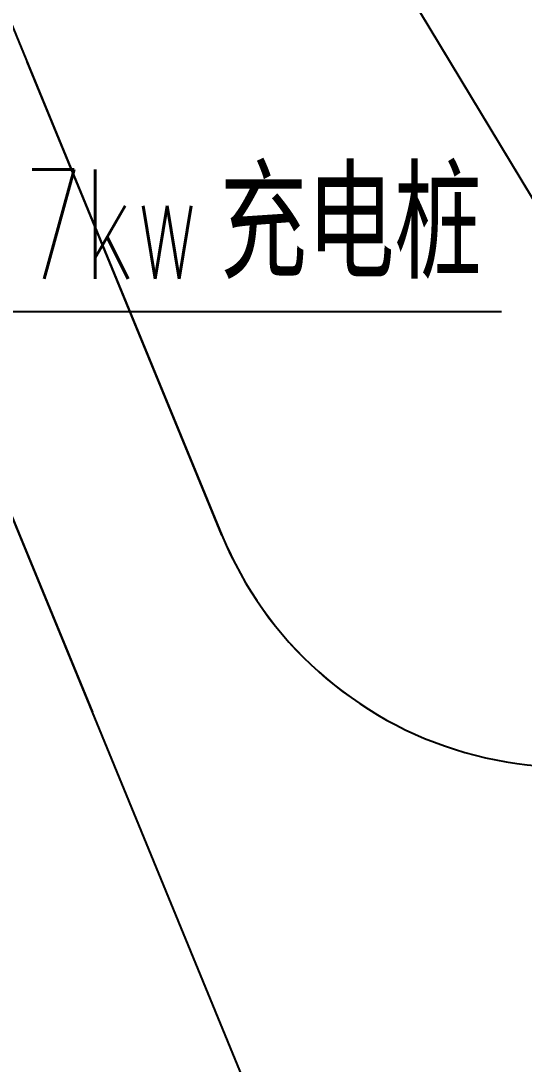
# Model space of a CAD drawing. Extents: x -809667 to 586099, y 3084146 to 3634412.
# Drawn here: x 381308.52 to 381316.58, y 3086154 to 3086170.73 of the extents above; entities that cross this region are included whole.
import ezdxf

# ---------------------------------------------------------------- set-up
doc = ezdxf.new("R2010")
doc.units = 0
doc.header["$LTSCALE"] = 0.5
doc.layers.add('DIM-箱柜', color=3, linetype='CONTINUOUS')
doc.layers.add('文字', color=7, linetype='CONTINUOUS')
doc.styles.add('_TEL_DIM', font='SIMPLEX', dxfattribs={"width": 0.8, "height": 3.5, "bigfont": 'HZTXT'})

# ---------------------------------------------------------------- blocks, each defined once
blk = doc.blocks.new('23424')
at = {"layer": '文字', "color": 8, "linetype": 'Continuous'}
for p, q in [((382057.396, 3087690.195), (382054.274, 3087697.788)), ((382058.939, 3087678.557), (382051.5, 3087696.647))]:
    blk.add_line(p, q, dxfattribs=at)
at = {"layer": '文字', "color": 8, "linetype": 'Continuous', "flags": 128}
for points in [[(382035.113, 3087736.492), (382055.32, 3087687.356)], [(382047.696, 3087713.782), (382057.396, 3087690.195)]]:
    blk.add_lwpolyline(points, dxfattribs=at)
blk.add_lwpolyline([(382051.851, 3087722.933, 0.364137), (382047.696, 3087713.782), (382057.396, 3087690.195, 0.483298), (382066.433, 3087687.595), (382066.995, 3087687.934), (382059.276, 3087700.736), (382068.14, 3087706.081), (382076.128, 3087692.834), (382080.519, 3087694.979), (382066.856, 3087722.941, 0.392415), (382059.242, 3087725.88), (382051.851, 3087722.933)], format="xyb", dxfattribs=at)
at = {"layer": '文字', "color": 8, "linetype": 'Continuous'}
blk.add_lwpolyline([(382068.14, 3087706.081), (382076.128, 3087692.834), (382067.264, 3087687.489), (382059.276, 3087700.736)], close=True, dxfattribs=at)
blk.add_arc((382062.946, 3087692.477), 6, 202.3554, 305.533, dxfattribs=at)

msp = doc.modelspace()

# ---------------------------------------------------------------- linework, layer by layer
at = {"layer": 'DIM-箱柜', "linetype": 'Continuous'}
msp.add_line((381300.589, 3086166.075), (381316.218, 3086166.075), dxfattribs=at)

# ---------------------------------------------------------------- block references
at = {"layer": '文字', "color": 8, "linetype": 'Continuous'}
msp.add_blockref('23424', (-745.658, -1527.708), dxfattribs=at)

# ---------------------------------------------------------------- texts
at = {"layer": 'DIM-箱柜', "color": 7, "linetype": 'Continuous', "style": '_TEL_DIM'}
for s, width, p in [('充电桩', 0.8, (381311.703, 3086166.6)), ('7kw', 0.64, (381308.556, 3086166.6))]:
    msp.add_text(s, height=1.75, dxfattribs=dict(at, width=width)).set_placement(p)

doc.saveas('drawing.dxf')
